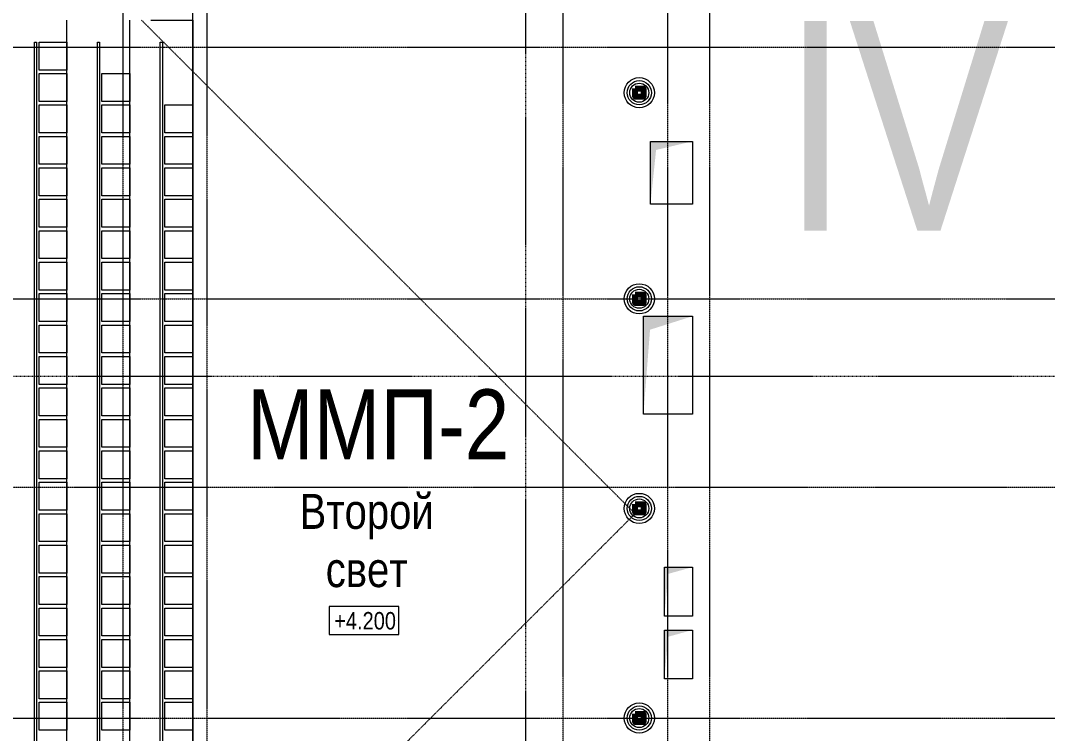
# Model space of a CAD drawing. Header units: millimetres. Extents: x -231292 to 573618, y -153144 to 564035.
# Drawn here: x -165940 to -151243, y 233874 to 244078 of the extents above; entities that cross this region are included whole.
import ezdxf
from ezdxf.enums import TextEntityAlignment as Align

# ---------------------------------------------------------------- set-up
doc = ezdxf.new("R2010")
doc.units = ezdxf.units.MM
doc.linetypes.add('CENTER2', pattern=[28.575, 19.05, -3.175, 3.175, -3.175])
doc.linetypes.add('DASHED', pattern=[19.05, 12.7, -6.35])
doc.layers.get('0').update_dxf_attribs({"color": 250})
doc.layers.add('АР_Делит', color=250, linetype='Continuous', lineweight=0, plot=False)
for name, color, linetype, lineweight in [('АР_Мебель', 250, 'Continuous', 5), ('АР_Отметка', 7, 'Continuous', 13), ('АР_Разрезы марка', 250, 'Continuous', 13), ('АР_Тонкая', 250, 'Continuous', 5), ('КМ_Фахверки', 250, 'Continuous', 80), ('ЛК_Открытая', 250, 'Continuous', 5), ('ОВ_Шахты_блок 4.1', 250, 'Continuous', 5), ('РД_Ограждения', 250, 'Continuous', 5), ('РД_Оси_100', 250, 'Continuous', 0)]:
    doc.layers.add(name, color=color, linetype=linetype, lineweight=lineweight)
doc.styles.add('Arial_Narrow_08', font='ARIALN.TTF', dxfattribs={"width": 0.8})
doc.styles.add('style1', font='ARIALN.TTF')

# ---------------------------------------------------------------- blocks, each defined once
blk = doc.blocks.new('СОШ_2200_АР_ОСИ_М100_28.05.24')
at = {"layer": 'РД_Оси_100', "linetype": 'CENTER2'}
for p, q in [((63600, -6155), (63600, 139938.679)), ((65100, -6155), (65100, 139938.679)), ((-5954.958, 88500), (119910, 88500)), ((-5954.958, 84900), (119910, 84900)), ((119910, 82200), (-5954.958, 82200)), ((-5954.958, 78900), (119910, 78900))]:
    blk.add_line(p, q, dxfattribs=at)
for points in [[(57300, 139938.679), (57300, -6155)], [(58500, 139938.679), (58500, -6155)], [(65700, -6155), (65700, 139938.679)]]:
    blk.add_lwpolyline(points, dxfattribs=at)
blk = doc.blocks.new('Отметка_план')
at = {"color": 7}
blk.add_lwpolyline([(0, 0), (10, 0), (10, 4), (0, 4)], close=True, dxfattribs=at)
at = {"style": 'Arial_Narrow_08', "width": 0.8}
blk.add_attdef('OTMG', text='', height=2.5, dxfattribs=at).set_placement((9.06, 0.7), align=Align.RIGHT)
blk = doc.blocks.new('otv')
at = {"linetype": 'Continuous'}
blk.add_lwpolyline([(0, -1), (0, 0), (1, 0), (1, -1)], close=True, dxfattribs=at)
blk.add_solid([(0, -1), (0, 0), (0.135, -0.137), (1, 0)], dxfattribs=at)
blk = doc.blocks.new('Ф_крпич 120')
at = {"layer": 'АР_Делит', "color": 1}
for radius in [216, 173, 136]:
    blk.add_circle((60, -60), radius, dxfattribs=at)
at = {"layer": 'КМ_Фахверки'}
blk.add_lwpolyline([(0, 0), (120, 0), (120, -120), (0, -120)], close=True, dxfattribs=at)
at = {"layer": 'КМ_Фахверки', "lineweight": 5}
blk.add_lwpolyline([(6, -6), (114, -6), (114, -114), (6, -114)], close=True, dxfattribs=at)

msp = doc.modelspace()

# ---------------------------------------------------------------- linework, layer by layer
at = {"layer": 'АР_Мебель'}
msp.add_line((-163474.956, 229795.168), (-163474.956, 244295.167), dxfattribs=at)
for points in [[(-165674.956, 243370.168), (-165674.956, 243770.168), (-165274.956, 243770.168), (-165274.956, 243370.168)], [(-165674.956, 242920.168), (-165674.956, 243320.168), (-165274.956, 243320.168), (-165274.956, 242920.168)], [(-164774.956, 242920.168), (-164774.956, 243320.168), (-164374.956, 243320.168), (-164374.956, 242920.168)], [(-165674.956, 242470.168), (-165674.956, 242870.168), (-165274.956, 242870.168), (-165274.956, 242470.168)], [(-164774.956, 242470.168), (-164774.956, 242870.168), (-164374.956, 242870.168), (-164374.956, 242470.168)], [(-163874.956, 242470.168), (-163874.956, 242870.168), (-163474.956, 242870.168), (-163474.956, 242470.168)], [(-165674.956, 242020.168), (-165674.956, 242420.168), (-165274.956, 242420.168), (-165274.956, 242020.168)], [(-164774.956, 242020.168), (-164774.956, 242420.168), (-164374.956, 242420.168), (-164374.956, 242020.168)], [(-163874.956, 242020.168), (-163874.956, 242420.168), (-163474.956, 242420.168), (-163474.956, 242020.168)], [(-165674.956, 241570.168), (-165674.956, 241970.168), (-165274.956, 241970.168), (-165274.956, 241570.168)], [(-164774.956, 241570.168), (-164774.956, 241970.168), (-164374.956, 241970.168), (-164374.956, 241570.168)], [(-163874.956, 241570.168), (-163874.956, 241970.168), (-163474.956, 241970.168), (-163474.956, 241570.168)], [(-165674.956, 241120.168), (-165674.956, 241520.168), (-165274.956, 241520.168), (-165274.956, 241120.168)], [(-164774.956, 241120.168), (-164774.956, 241520.168), (-164374.956, 241520.168), (-164374.956, 241120.168)], [(-163874.956, 241120.168), (-163874.956, 241520.168), (-163474.956, 241520.168), (-163474.956, 241120.168)], [(-165674.956, 240670.168), (-165674.956, 241070.168), (-165274.956, 241070.168), (-165274.956, 240670.168)], [(-164774.956, 240670.168), (-164774.956, 241070.168), (-164374.956, 241070.168), (-164374.956, 240670.168)], [(-163874.956, 240670.168), (-163874.956, 241070.168), (-163474.956, 241070.168), (-163474.956, 240670.168)], [(-165674.956, 240220.168), (-165674.956, 240620.168), (-165274.956, 240620.168), (-165274.956, 240220.168)], [(-164774.956, 240220.168), (-164774.956, 240620.168), (-164374.956, 240620.168), (-164374.956, 240220.168)], [(-163874.956, 240220.168), (-163874.956, 240620.168), (-163474.956, 240620.168), (-163474.956, 240220.168)], [(-165674.956, 239770.168), (-165674.956, 240170.168), (-165274.956, 240170.168), (-165274.956, 239770.168)], [(-164774.956, 239770.168), (-164774.956, 240170.168), (-164374.956, 240170.168), (-164374.956, 239770.168)], [(-163874.956, 239770.168), (-163874.956, 240170.168), (-163474.956, 240170.168), (-163474.956, 239770.168)], [(-165674.956, 239320.168), (-165674.956, 239720.168), (-165274.956, 239720.168), (-165274.956, 239320.168)], [(-164774.956, 239320.168), (-164774.956, 239720.168), (-164374.956, 239720.168), (-164374.956, 239320.168)], [(-163874.956, 239320.168), (-163874.956, 239720.168), (-163474.956, 239720.168), (-163474.956, 239320.168)], [(-165674.956, 238870.168), (-165674.956, 239270.168), (-165274.956, 239270.168), (-165274.956, 238870.168)], [(-164774.956, 238870.168), (-164774.956, 239270.168), (-164374.956, 239270.168), (-164374.956, 238870.168)], [(-163874.956, 238870.168), (-163874.956, 239270.168), (-163474.956, 239270.168), (-163474.956, 238870.168)], [(-165674.956, 238420.168), (-165674.956, 238820.168), (-165274.956, 238820.168), (-165274.956, 238420.168)], [(-164774.956, 238420.168), (-164774.956, 238820.168), (-164374.956, 238820.168), (-164374.956, 238420.168)], [(-163874.956, 238420.168), (-163874.956, 238820.168), (-163474.956, 238820.168), (-163474.956, 238420.168)], [(-165674.956, 237970.168), (-165674.956, 238370.168), (-165274.956, 238370.168), (-165274.956, 237970.168)], [(-164774.956, 237970.168), (-164774.956, 238370.168), (-164374.956, 238370.168), (-164374.956, 237970.168)], [(-163874.956, 237970.168), (-163874.956, 238370.168), (-163474.956, 238370.168), (-163474.956, 237970.168)], [(-165674.956, 237520.168), (-165674.956, 237920.168), (-165274.956, 237920.168), (-165274.956, 237520.168)], [(-164774.956, 237520.168), (-164774.956, 237920.168), (-164374.956, 237920.168), (-164374.956, 237520.168)], [(-163874.956, 237520.168), (-163874.956, 237920.168), (-163474.956, 237920.168), (-163474.956, 237520.168)], [(-165674.956, 237070.168), (-165674.956, 237470.168), (-165274.956, 237470.168), (-165274.956, 237070.168)], [(-164774.956, 237070.168), (-164774.956, 237470.168), (-164374.956, 237470.168), (-164374.956, 237070.168)], [(-163874.956, 237070.168), (-163874.956, 237470.168), (-163474.956, 237470.168), (-163474.956, 237070.168)], [(-165674.956, 236620.168), (-165674.956, 237020.168), (-165274.956, 237020.168), (-165274.956, 236620.168)], [(-164774.956, 236620.168), (-164774.956, 237020.168), (-164374.956, 237020.168), (-164374.956, 236620.168)], [(-163874.956, 236620.168), (-163874.956, 237020.168), (-163474.956, 237020.168), (-163474.956, 236620.168)], [(-165674.956, 236170.168), (-165674.956, 236570.168), (-165274.956, 236570.168), (-165274.956, 236170.168)], [(-164774.956, 236170.168), (-164774.956, 236570.168), (-164374.956, 236570.168), (-164374.956, 236170.168)], [(-163874.956, 236170.168), (-163874.956, 236570.168), (-163474.956, 236570.168), (-163474.956, 236170.168)], [(-165674.956, 235720.168), (-165674.956, 236120.168), (-165274.956, 236120.168), (-165274.956, 235720.168)], [(-164774.956, 235720.168), (-164774.956, 236120.168), (-164374.956, 236120.168), (-164374.956, 235720.168)], [(-163874.956, 235720.168), (-163874.956, 236120.168), (-163474.956, 236120.168), (-163474.956, 235720.168)], [(-165674.956, 235270.168), (-165674.956, 235670.168), (-165274.956, 235670.168), (-165274.956, 235270.168)], [(-164774.956, 235270.168), (-164774.956, 235670.168), (-164374.956, 235670.168), (-164374.956, 235270.168)], [(-163874.956, 235270.168), (-163874.956, 235670.168), (-163474.956, 235670.168), (-163474.956, 235270.168)], [(-165674.956, 234820.168), (-165674.956, 235220.168), (-165274.956, 235220.168), (-165274.956, 234820.168)], [(-164774.956, 234820.168), (-164774.956, 235220.168), (-164374.956, 235220.168), (-164374.956, 234820.168)], [(-163874.956, 234820.168), (-163874.956, 235220.168), (-163474.956, 235220.168), (-163474.956, 234820.168)], [(-165674.956, 234370.168), (-165674.956, 234770.168), (-165274.956, 234770.168), (-165274.956, 234370.168)], [(-164774.956, 234370.168), (-164774.956, 234770.168), (-164374.956, 234770.168), (-164374.956, 234370.168)], [(-163874.956, 234370.168), (-163874.956, 234770.168), (-163474.956, 234770.168), (-163474.956, 234370.168)], [(-165674.956, 233920.168), (-165674.956, 234320.168), (-165274.956, 234320.168), (-165274.956, 233920.168)], [(-164774.956, 233920.168), (-164774.956, 234320.168), (-164374.956, 234320.168), (-164374.956, 233920.168)], [(-163874.956, 233920.168), (-163874.956, 234320.168), (-163474.956, 234320.168), (-163474.956, 233920.168)]]:
    msp.add_lwpolyline(points, close=True, dxfattribs=at)
at = {"layer": 'АР_Разрезы марка', "linetype": 'DASHED', "lineweight": 0}
msp.add_line((-103430.135, 238984.637), (-224293.848, 238984.637), dxfattribs=at)
msp.add_lwpolyline([(-160104.636, 153601.967), (-160104.636, 221653.666), (-158709.843, 221653.666), (-158709.843, 258796.154), (-166117.488, 258796.154), (-166117.488, 289012.97)], dxfattribs=at)
at = {"layer": 'АР_Тонкая', "linetype": 'DASHED', "lineweight": 0}
for p in [(-164209.956, 244085.167), (-164209.956, 229955.168)]:
    msp.add_line(p, (-157144.956, 237020.168), dxfattribs=at)
at = {"layer": 'ЛК_Открытая'}
for p, q in [((-165274.956, 229955.168), (-165274.956, 244085.167)), ((-164374.956, 229955.168), (-164374.956, 244085.167))]:
    msp.add_line(p, q, dxfattribs=at)
msp.add_lwpolyline([(-164074.956, 244085.167), (-163474.956, 244085.167), (-163474.956, 229955.168), (-164074.956, 229955.168)], dxfattribs=at)
at = {"layer": 'РД_Ограждения'}
for points in [[(-165739.956, 230270.167), (-165739.956, 243770.167), (-165709.956, 243770.167), (-165709.956, 230270.167)], [(-164839.956, 230270.167), (-164839.956, 243770.167), (-164809.956, 243770.167), (-164809.956, 230270.167)], [(-163939.956, 230270.167), (-163939.956, 243770.167), (-163909.956, 243770.167), (-163909.956, 230270.167)]]:
    msp.add_lwpolyline(points, close=True, dxfattribs=at)

# ---------------------------------------------------------------- block references
at = {"layer": 'АР_Отметка'}
ref = msp.add_blockref('Отметка_план', (-161524.206, 235292.662), dxfattribs=dict(at, xscale=100, yscale=100, zscale=100))
ref.add_attrib('OTMG', '+4.200', dxfattribs={"layer": '0', "color": 0, "height": 250, "style": 'style1'}).set_placement((-160566.788, 235612.479), align=Align.TOP_RIGHT)
at = {"layer": 'КМ_Фахверки'}
for p in [(-157144.956, 243105.168), (-157144.956, 240155.168), (-157144.956, 237155.168), (-157144.956, 234155.168)]:
    msp.add_blockref('Ф_крпич 120', p, dxfattribs=at)
at = {"layer": 'ОВ_Шахты_блок 4.1', "color": 1}
for p, xscale, yscale in [((-156924.956, 242348.979), 600, 900), ((-156724.956, 236254.586), 400, 700), ((-156724.956, 235354.586), 400, 700)]:
    msp.add_blockref('otv', p, dxfattribs=dict(at, xscale=xscale, yscale=yscale))
at = {"layer": 'ОВ_Шахты_блок 4.1', "xscale": 700, "yscale": 1400}
msp.add_blockref('otv', (-157024.956, 239845.168), dxfattribs=at)
at = {"layer": 'РД_Оси_100'}
msp.add_blockref('СОШ_2200_АР_ОСИ_М100_28.05.24', (-221774.956, 155195.168), dxfattribs=at)

# ---------------------------------------------------------------- texts
at = {"layer": 'АР_Делит', "color": 6, "attachment_point": 5, "style": 'style1'}
for s, insert, char_height, width in [('IV', (-153417.379, 242571.23), 3000, 19035), ('ММП-2', (-160821.398, 238298.45), 1000, 7150)]:
    msp.add_mtext(s, dxfattribs=dict(at, insert=insert, char_height=char_height, width=width))
at = {"layer": 'АР_Отметка', "insert": (-160985.949, 236632.53), "char_height": 500, "width": 1999.94, "attachment_point": 5, "style": 'style1'}
msp.add_mtext('Второй \\Pсвет', dxfattribs=at)

doc.saveas('drawing.dxf')
